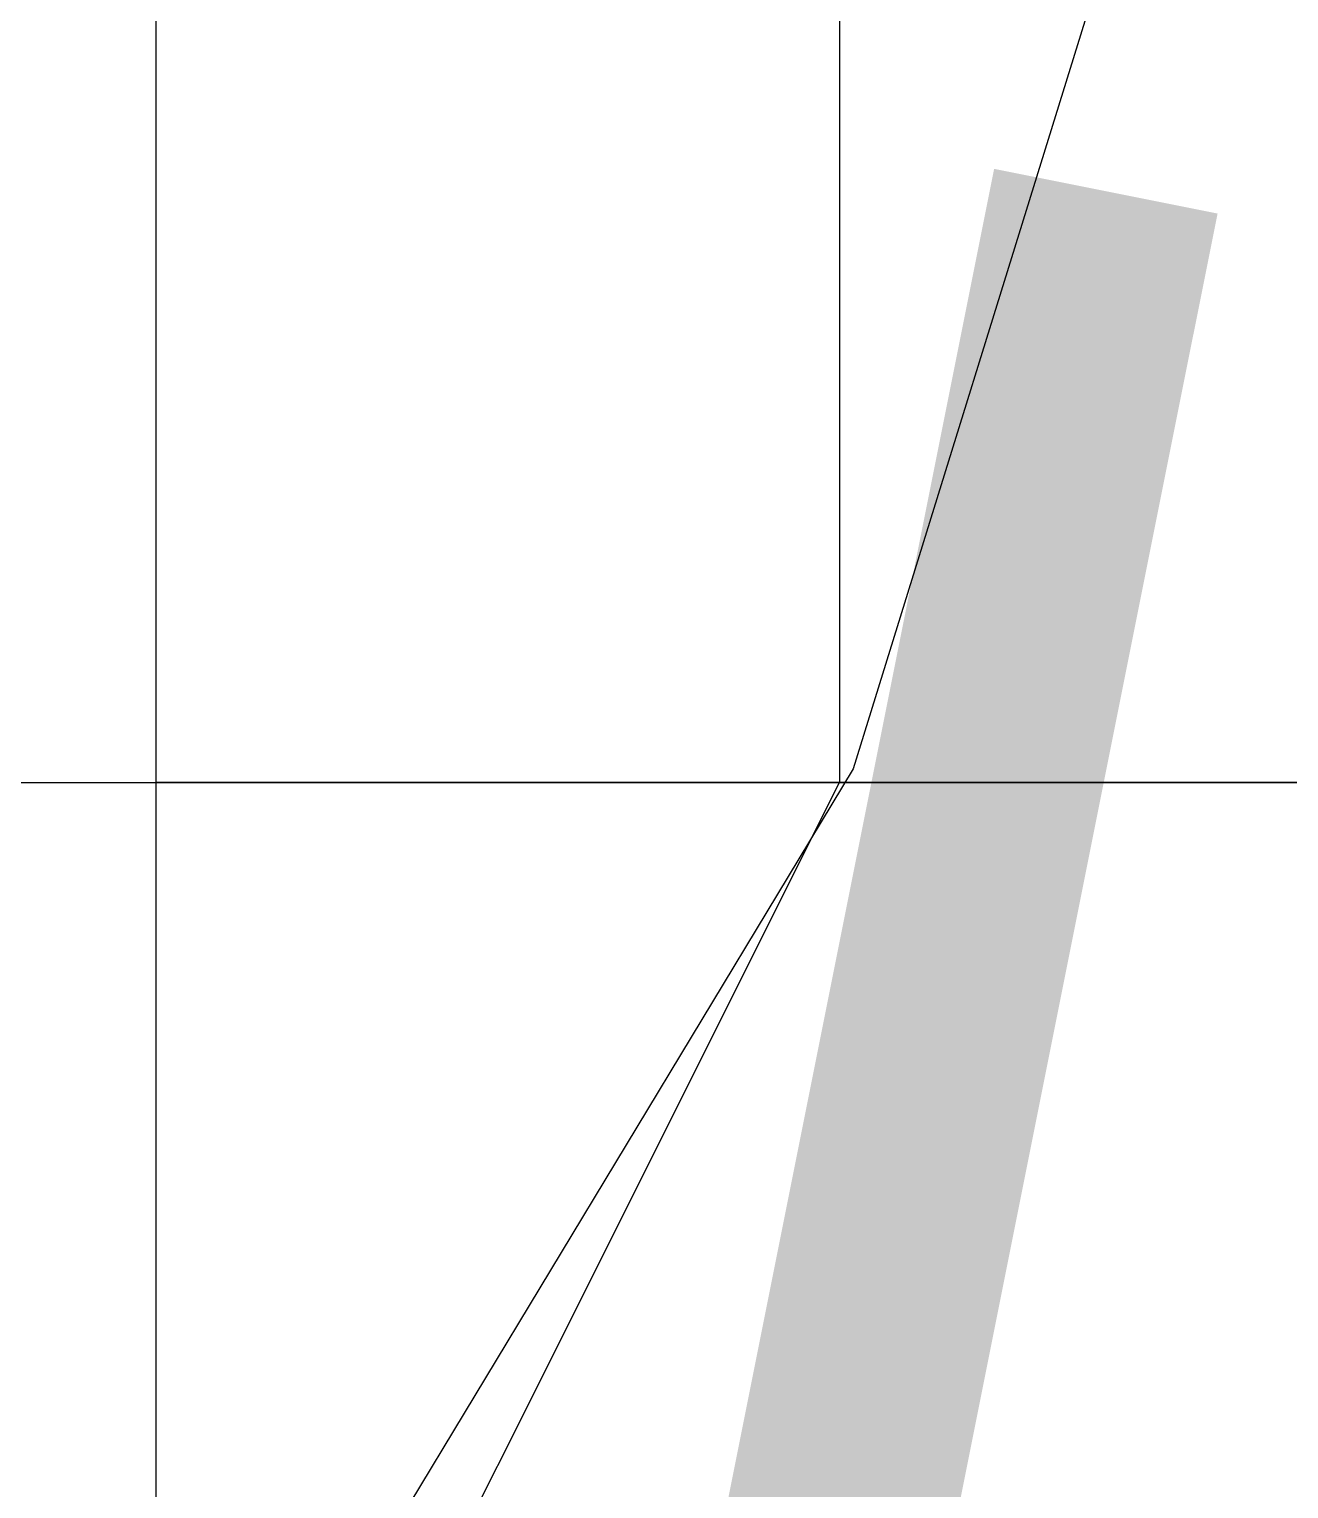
# Model space of a CAD drawing. Header units: millimetres. Extents: x -1499 to 6658, y -12483 to -6008.
# Drawn here: x 1788.349 to 1791.113, y -10956.914 to -10953.71 of the extents above; entities that cross this region are included whole.
import ezdxf

# ---------------------------------------------------------------- set-up
doc = ezdxf.new("R2010")
doc.units = ezdxf.units.MM
doc.linetypes.add('CONT', pattern=[2, 1, 1])
for name, color, linetype in [('CC-CUTT', 7, 'CONT'), ('Layer', 7, 'Continuous'), ('종단지반선', 3, 'Continuous')]:
    doc.layers.add(name, color=color, linetype=linetype)

# ---------------------------------------------------------------- blocks, each defined once
blk = doc.blocks.new('TB-10')
at = {"layer": 'Layer'}
for points in [[(-1, 0), (-1, -0.8), (1, -0.8), (1, 0), (-1, 0)], [(-0.5, 0), (-0.5, -0.8)], [(-3, -0.8), (-1, -0.8)], [(-1, -1.3), (-0.5, -0.8)], [(-1, -0.8), (-1, -6), (1, -6), (1, -0.8), (-1, -0.8)]]:
    blk.add_lwpolyline(points, dxfattribs=at)

msp = doc.modelspace()

# ---------------------------------------------------------------- linework, layer by layer
at = {"layer": 'CC-CUTT', "const_width": 0.5, "flags": 128}
msp.add_lwpolyline([(1789.5762, -10959.7444), (1790.7119, -10954.0655)], dxfattribs=at)
at = {"layer": '종단지반선', "flags": 128}
msp.add_lwpolyline([(1816.1572, -10827.9656), (1798.1572, -10928.5496), (1797.1572, -10931.5076), (1796.1572, -10934.2436), (1795.1572, -10937.4116), (1794.1572, -10941.4856), (1793.1572, -10944.7916), (1792.1572, -10948.8236), (1791.1572, -10952.1056), (1790.1572, -10955.3336), (1789.1572, -10956.9896), (1788.1572, -10961.1176), (1787.1572, -10964.6036), (1786.1572, -10968.1196), (1785.1572, -10970.8316), (1784.1572, -10973.7476), (1783.1572, -10976.2976), (1782.1572, -10978.9376), (1781.1572, -10981.9076), (1780.1572, -10982.9576), (1779.1572, -10983.6236), (1778.1572, -10984.3016), (1776.1572, -10984.9076), (1756.1572, -10992.3896)], dxfattribs=at)

# ---------------------------------------------------------------- block references
at = {"xscale": 3, "yscale": 6, "zscale": 3}
msp.add_blockref('TB-10', (1791.6272, -10950.563), dxfattribs=at)

doc.saveas('drawing.dxf')
